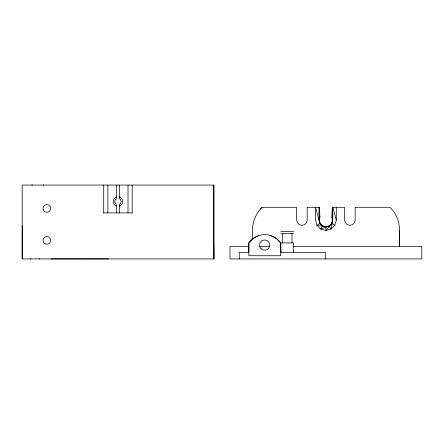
<?xml version="1.0" encoding="UTF-8"?>
<svg xmlns="http://www.w3.org/2000/svg" width="444" height="444" viewBox="0 0 444 444"><rect width="100%" height="100%" fill="white"/><g stroke="black" fill="none" stroke-linecap="round" stroke-linejoin="round"><path stroke-width="0.67" d="M213.792 246.143L214.008 258.93L22.2 258.93L22.2 225.707M213.847 185.076L213.847 258.93L213.847 185.07L22.2 185.076L22.2 258.93M239.238 258.93L239.238 252.436L248.829 252.436L248.829 242.946L253.141 238.489L258.636 235.62M280.797 249.278L280.797 255.733L248.829 255.733L248.829 242.946A19.414 19.414 0 0 1 280.68 242.946L280.797 252.436L325.552 252.436L325.552 258.93M399.422 230.475L399.422 246.459L399.422 230.475A30.408 30.408 0 0 0 389.832 207.298L355.144 207.298L355.144 220.085L354.44 222.727L352.508 224.658L349.872 225.363L347.236 224.658L345.304 222.727L344.6 220.085L344.6 207.298L332.29 207.298C331.724 214.746 333.05 221.806 331.091 229.087L325.896 230.475L320.701 229.087L316.899 225.28L315.506 220.085L315.506 207.298L319.025 220.085C319.253 225.563 326.196 228.949 330.375 225.091L332.262 222.222L332.451 219.342M330.375 225.091L329.148 225.963L320.701 229.087L322.461 226.04L325.896 226.801L325.896 230.475L331.585 223.654L332.767 220.085L331.94 217.16L332.767 207.298L336.286 220.085L334.893 225.28L331.091 229.087L329.148 225.963L325.896 226.801L316.899 225.28L319.946 223.526L323.254 226.262M320.562 224.17L319.247 220.995L319.852 217.16L319.502 207.298L307.193 207.298L307.193 220.085L306.488 222.727L304.556 224.658L301.92 225.363L299.284 224.658L297.352 222.727L296.648 220.085L296.648 207.298L261.96 207.298L260.528 208.891M319.852 217.16L319.025 220.085L319.025 207.298L319.852 217.16L319.247 220.995M329.148 225.963L331.585 223.654L332.262 222.222M334.893 225.28L331.846 223.526L329.331 226.04L325.896 226.962L322.461 226.04L319.946 223.526L319.308 220.463M320.329 223.598L322.461 226.04M116.506 196.992L115.545 197.391A4.795 4.795 0 0 0 115.545 205.694L116.506 206.094M119.381 206.094L120.341 205.694A4.795 4.795 0 0 0 120.341 197.391L119.381 196.992M325.896 226.801L327.783 226.529M31.79 185.07L32.506 185.07M43.296 185.07L43.956 185.07M103.718 212.892L132.168 212.892M280.797 231.435L293.584 231.435M280.797 233.439L293.584 233.439M248.69 246.459L229.992 246.459L229.992 258.93L421.8 258.93L421.8 246.459L293.007 246.459M259.307 246.459L269.713 246.459M30.192 258.924L30.836 258.93M39.139 258.93L39.782 258.93M50.96 258.919L108.519 258.93M270.873 235.62L276.373 238.489L280.68 242.946M331.94 217.16L332.129 217.588M336.286 207.298L336.286 220.085M332.767 207.298L332.767 220.085M293.584 252.436L293.584 242.946L280.797 242.946L280.797 252.536M291.986 233.439L291.986 242.946M282.395 233.439L282.395 242.946M252.37 239.799L252.37 230.475A34.527 34.527 0 0 1 261.96 207.298M132.168 185.07L132.168 213.003M128.016 185.07L128.016 212.892M119.381 185.07L119.541 198.773A3.197 3.197 0 0 1 119.541 204.312L119.381 212.892M116.506 185.07L116.345 198.773A3.197 3.197 0 0 0 116.345 204.312L116.506 212.892M107.875 185.07L107.875 212.892M103.718 185.07L103.718 213.003M44.1 211.128A3.835 3.835 0 0 0 50.522 209.407A3.835 3.835 0 0 0 45.821 204.712A3.835 3.835 0 0 0 44.1 211.128M44.9 243.706A3.835 3.835 0 0 0 50.649 240.382A3.835 3.835 0 0 0 44.9 237.063A3.835 3.835 0 0 0 44.9 243.706M261.183 248.812A5.117 5.117 0 0 0 269.663 246.259A5.117 5.117 0 0 0 263.209 240.187A5.117 5.117 0 0 0 261.183 248.812"/></g></svg>
